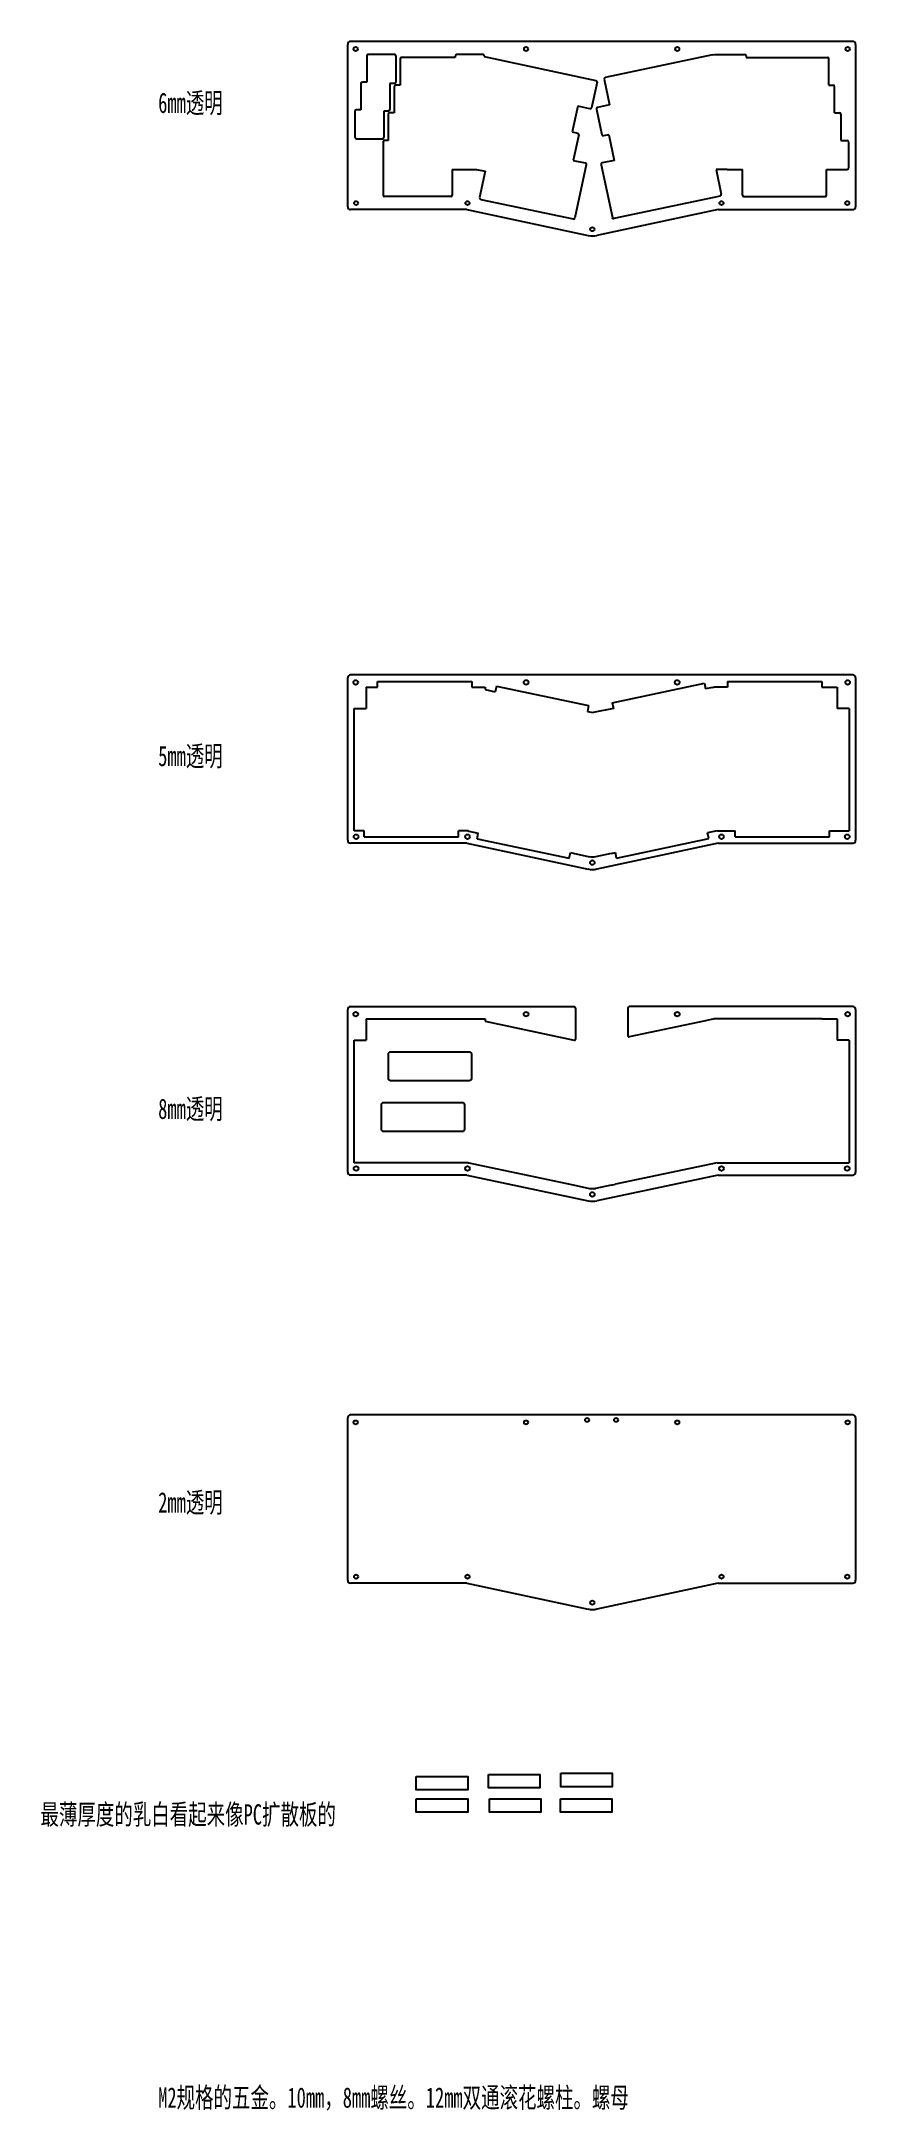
# Model space of a CAD drawing. Header units: inches. Extents: x -159 to 402, y -1597 to 4768.
# Drawn here: x -159 to 402, y -1597 to -170 of the extents above.
import ezdxf

# ---------------------------------------------------------------- set-up
doc = ezdxf.new("R2010")
doc.units = ezdxf.units.IN
doc.header["$MEASUREMENT"] = 0
doc.layers.add('尺寸线层', color=3, linetype='Continuous', lineweight=18)
doc.styles.add('标准', font='', dxfattribs={"width": 0.667})
doc.styles.get('标准').set_extended_font_data('宋体')

msp = doc.modelspace()

# ---------------------------------------------------------------- linework, layer by layer
for p, q in [((400.4, -170.2), (54.1, -170.2)), ((52.1, -284.2), (52.1, -172.2)), ((65.3, -180.2), (65.3, -198.2)), ((84.3, -179.2), (66.3, -179.2)), ((85.3, -180.2), (85.3, -198.2)), ((88.3, -182.3), (88.3, -200.4)), ((126.3, -181.3), (89.3, -181.3)), ((126.3, -180.2), (126.3, -181.3)), ((145.3, -179.2), (127.3, -179.2)), ((146.3, -180.2), (146.3, -180.7)), ((146.3, -180.7), (223.3, -197.1)), ((303.7, -179.4), (229.7, -195.1)), ((303.7, -179.4), (305.1, -179.2)), ((305.1, -179.2), (325.8, -179.2)), ((326.8, -180.2), (326.8, -181.3)), ((326.8, -181.3), (383, -181.3)), ((384, -200.4), (384, -182.3)), ((402.4, -172.2), (402.4, -284.2)), ((61.2, -199.2), (61.2, -217.3)), ((65.3, -198.2), (62.2, -198.2)), ((84.3, -199.2), (81.2, -199.2)), ((81.2, -199.2), (81.2, -217.2)), ((224.1, -198.3), (220.3, -215.9)), ((228.9, -196.3), (232.7, -214)), ((84.2, -201.4), (84.2, -219.4)), ((88.3, -200.4), (85.2, -200.4)), ((232.7, -214), (224.3, -215.7)), ((384, -200.4), (386.9, -200.4)), ((387.9, -219.4), (387.9, -201.4)), ((57.1, -218.3), (57.1, -236.3)), ((61.2, -217.3), (58.1, -217.3)), ((77.1, -218.2), (77.1, -236.3)), ((80.2, -218.2), (77.1, -218.2)), ((80.1, -220.4), (80.1, -238.4)), ((84.2, -219.4), (81.1, -219.4)), ((210.8, -214.9), (207, -232.6)), ((219.1, -216.7), (210.8, -214.9)), ((223.6, -216.9), (227.3, -234.5)), ((387.9, -219.4), (391.2, -219.4)), ((392.2, -220.4), (392.2, -238.5)), ((58.1, -237.3), (76.1, -237.3)), ((76.5, -239.4), (76.5, -276.2)), ((80.1, -238.4), (77.5, -238.4)), ((207, -232.6), (210.8, -233.4)), ((211.5, -234.6), (207.7, -252.2)), ((232.2, -234.5), (228.5, -235.3)), ((232.2, -234.5), (235.9, -252.2)), ((392.2, -238.5), (396.4, -238.5)), ((397.4, -239.5), (397.4, -257.5)), ((207.7, -252.2), (215.9, -254)), ((216.6, -255.2), (208.8, -291.9)), ((226.8, -255.2), (234.6, -291.6)), ((235.9, -252.2), (227.6, -254)), ((124.2, -258.5), (140.8, -258.5)), ((124.2, -258.5), (124.2, -276.2)), ((140.8, -258.5), (141, -258.5)), ((141, -258.5), (146.9, -259.7)), ((146.9, -259.7), (143.1, -277.9)), ((306.1, -258.5), (309.7, -275.6)), ((313.8, -258.5), (306.1, -258.5)), ((313.8, -258.5), (324.3, -258.5)), ((324.3, -276.2), (324.3, -258.5)), ((382.3, -258.5), (396.4, -258.5)), ((382.3, -276.2), (382.3, -258.5)), ((123.2, -277.2), (77.5, -277.2)), ((143.9, -279.1), (207.6, -292.6)), ((308.9, -276.8), (235.7, -292.3)), ((325.3, -277.2), (381.3, -277.2)), ((134.3, -286.2), (54.1, -286.2)), ((134.3, -286.2), (218, -304)), ((307.7, -286.2), (224, -304)), ((307.7, -286.2), (400.4, -286.2)), ((52.1, -721.1), (52.1, -609)), ((400.4, -607), (54.1, -607)), ((72.6, -615.5), (72.6, -611.5)), ((137.6, -611.5), (137.6, -615.5)), ((298.1, -612.8), (298.9, -616.7)), ((314, -611.5), (314, -615.5)), ((379, -611.5), (379, -615.5)), ((402.4, -609), (402.4, -721.1)), ((64.8, -615.5), (64.8, -630.2)), ((64.8, -615.5), (72.6, -615.5)), ((137.6, -615.5), (146.8, -615.5)), ((146.8, -615.5), (146.8, -617.2)), ((146.8, -617.2), (153.8, -618.6)), ((154.6, -614.7), (153.8, -618.6)), ((234.5, -626.3), (235.4, -630.2)), ((303.6, -615.7), (298.9, -616.7)), ((303.6, -615.7), (304.7, -615.5)), ((314, -615.5), (304.7, -615.5)), ((379, -615.5), (389.7, -615.5)), ((389.7, -615.5), (389.7, -630.2)), ((56.6, -714.6), (56.6, -630.2)), ((56.6, -630.2), (64.8, -630.2)), ((218.2, -628.2), (217.4, -632.2)), ((217.4, -632.2), (221.3, -633)), ((235.4, -630.2), (221.3, -633)), ((397.9, -630.2), (389.7, -630.2)), ((397.9, -630.2), (397.9, -714.6)), ((134.3, -723.1), (54.1, -723.1)), ((63.5, -714.6), (56.6, -714.6)), ((63.5, -718.6), (63.5, -714.6)), ((135.2, -714.6), (128.5, -714.6)), ((128.5, -718.6), (128.5, -714.6)), ((134.3, -723.1), (218, -740.9)), ((135.2, -714.6), (135.6, -714.7)), ((135.6, -714.7), (142.1, -716.1)), ((141.3, -720), (142.1, -716.1)), ((307.7, -723.1), (224, -740.9)), ((306.8, -714.6), (300.3, -716)), ((301.1, -719.9), (300.3, -716)), ((306.8, -714.6), (319.4, -714.6)), ((307.7, -723.1), (400.4, -723.1)), ((319.4, -718.6), (319.4, -714.6)), ((384.4, -714.6), (397.9, -714.6)), ((384.4, -718.6), (384.4, -714.6)), ((204.9, -733.5), (205.7, -729.6)), ((205.7, -729.6), (207.5, -730)), ((207.5, -730), (218.8, -732.4)), ((233.9, -730.1), (223.1, -732.4)), ((233.9, -730.1), (236.7, -729.5)), ((237.5, -733.4), (236.7, -729.5)), ((52.1, -949.9), (52.1, -837.8)), ((54.1, -835.8), (208.2, -835.8)), ((209.2, -836.8), (209.2, -858.2)), ((245.2, -836.8), (245.2, -855.8)), ((400.4, -835.8), (246.2, -835.8)), ((402.4, -837.8), (402.4, -949.9)), ((64.8, -844.3), (64.8, -859)), ((64.8, -844.3), (72.6, -844.3)), ((72.6, -844.3), (137.6, -844.3)), ((137.6, -844.3), (146.8, -844.3)), ((146.8, -844.3), (146.8, -845.9)), ((146.8, -845.9), (208.3, -859)), ((298.9, -845.5), (246.2, -856.6)), ((303.6, -844.5), (298.9, -845.5)), ((303.6, -844.5), (304.7, -844.3)), ((379, -844.3), (304.7, -844.3)), ((379, -844.3), (389.7, -844.3)), ((389.7, -844.3), (389.7, -859)), ((56.6, -943.4), (56.6, -859)), ((56.6, -859), (64.8, -859)), ((397.9, -859), (389.7, -859)), ((397.9, -859), (397.9, -943.4)), ((134.3, -951.9), (54.1, -951.9)), ((63.5, -943.4), (56.6, -943.4)), ((135.2, -943.4), (63.5, -943.4)), ((134.3, -951.9), (218, -969.7)), ((135.2, -943.4), (135.6, -943.5)), ((135.6, -943.5), (142.1, -944.8)), ((142.1, -944.8), (207.5, -958.7)), ((307.7, -951.9), (224, -969.7)), ((306.8, -943.4), (236.7, -958.3)), ((306.8, -943.4), (319.4, -943.4)), ((307.7, -951.9), (400.4, -951.9)), ((319.4, -943.4), (397.9, -943.4)), ((207.5, -958.7), (218.8, -961.1)), ((233.9, -958.9), (223.1, -961.1)), ((233.9, -958.9), (236.7, -958.3)), ((52.1, -1231.4), (52.1, -1119.3)), ((400.4, -1117.3), (54.1, -1117.3)), ((402.4, -1119.3), (402.4, -1231.4)), ((134.3, -1233.4), (54.1, -1233.4)), ((134.3, -1233.4), (218, -1251.2)), ((307.7, -1233.4), (224, -1251.2)), ((307.7, -1233.4), (400.4, -1233.4))]:
    msp.add_line(p, q)
at = {"color": 0}
for p, q in [((72.6, -611.5), (137.6, -611.5)), ((234.5, -626.3), (298.1, -612.8)), ((314, -611.5), (379, -611.5)), ((154.6, -614.7), (218.2, -628.2)), ((63.5, -718.6), (128.5, -718.6)), ((141.3, -720), (204.9, -733.5)), ((237.5, -733.4), (301.1, -719.9)), ((319.4, -718.6), (384.4, -718.6))]:
    msp.add_line(p, q, dxfattribs=at)
at = {"color": 7}
for p, q in [((81.7, -866.9), (135.9, -866.9)), ((135.9, -886.9), (81.7, -886.9)), ((76.9, -901.9), (131.1, -901.9)), ((131.1, -921.9), (76.9, -921.9))]:
    msp.add_line(p, q, dxfattribs=at)
for points in [[(81.7, -886.9, -0.414214), (80.2, -885.4), (80.2, -868.4, -0.414214), (81.7, -866.9)], [(135.9, -866.9, -0.414214), (137.4, -868.4), (137.4, -885.4, -0.414214), (135.9, -886.9)], [(76.9, -921.9, -0.414214), (75.4, -920.4), (75.4, -903.4, -0.414214), (76.9, -901.9)], [(131.1, -901.9, -0.414214), (132.6, -903.4), (132.6, -920.4, -0.414214), (131.1, -921.9)]]:
    msp.add_lwpolyline(points, format="xyb", dxfattribs=at)
for points in [[(99.4, -1366.6), (134.9, -1366.6), (134.9, -1375.8), (99.4, -1375.8)], [(149.1, -1365.2), (184.5, -1365.2), (184.5, -1374.4), (149.1, -1374.4)], [(199, -1364.5), (234.5, -1364.5), (234.5, -1373.7), (199, -1373.7)], [(99.4, -1382.1), (134.9, -1382.1), (134.9, -1391.2), (99.4, -1391.2)], [(149.8, -1382.1), (185.2, -1382.1), (185.2, -1391.2), (149.8, -1391.2)], [(198.8, -1382.1), (234.2, -1382.1), (234.2, -1391.2), (198.8, -1391.2)]]:
    msp.add_lwpolyline(points, close=True)
for centre, radius in [((57.6, -175.4), 1.4), ((175.1, -175.4), 1.4), ((279.4, -175.4), 1.4), ((396.9, -175.4), 1.4), ((57.9, -281.7), 1.4), ((134.7, -281.7), 1.4), ((309.9, -281.7), 1.4), ((396.6, -281.7), 1.4), ((220.8, -299.7), 1.4), ((57.6, -612.2), 1.6), ((175.1, -612.2), 1.6), ((279.4, -612.2), 1.6), ((396.9, -612.2), 1.6), ((57.9, -718.6), 1.6), ((134.7, -718.6), 1.6), ((309.9, -718.6), 1.6), ((396.6, -718.6), 1.6), ((220.8, -736.5), 1.6), ((57.6, -841), 1.6), ((175.1, -841), 1.6), ((279.4, -841), 1.6), ((396.9, -841), 1.6), ((57.9, -947.4), 1.6), ((134.7, -947.4), 1.6), ((309.9, -947.4), 1.6), ((396.6, -947.4), 1.6), ((220.8, -965.3), 1.6), ((57.6, -1122.5), 1.4), ((175.1, -1122.5), 1.4), ((217.2, -1120.8), 1.4), ((237.2, -1120.8), 1.4), ((279.4, -1122.5), 1.4), ((396.9, -1122.5), 1.4), ((57.9, -1228.9), 1.4), ((134.7, -1228.9), 1.4), ((309.9, -1228.9), 1.4), ((396.6, -1228.9), 1.4), ((220.8, -1246.8), 1.4)]:
    msp.add_circle(centre, radius)
for centre, radius, start, end in [((54.1, -172.2), 2, 90, 180), ((400.4, -172.2), 2, 0, 90), ((66.3, -180.2), 1, 90, 180), ((84.3, -180.2), 1, 0.0002, 90), ((89.3, -182.3), 1, 90, 180), ((127.3, -180.2), 1, 90, 180.0002), ((145.3, -180.2), 1, 359.9971, 90), ((325.8, -180.2), 1, 0, 90), ((383, -182.3), 1, 0, 90), ((62.2, -199.2), 1, 90, 179.8697), ((84.3, -198.2), 1, 270.0002, 0), ((223.1, -198.1), 1.01, 348.3267, 77.6733), ((230, -196.1), 1.05, 104.5439, 189.4561), ((85.2, -201.4), 1, 90, 179.9976), ((386.9, -201.4), 1, 0, 90), ((58.1, -218.3), 1, 90, 179.8683), ((81.1, -220.4), 1, 90, 179.9721), ((80.2, -217.2), 1, 270, 0), ((219.3, -215.6), 1.05, 260.5001, 345.4999), ((224.5, -216.7), 0.933, 97.6944, 196.3056), ((391.2, -220.4), 1, 0, 90), ((58.1, -236.3), 1, 180, 270.0341), ((76.1, -236.3), 1, 269.9941, 0), ((77.5, -239.4), 1, 90, 180), ((210.5, -234.4), 1.02, 349.3581, 77.2473), ((228.3, -234.3), 1.04, 194.1858, 279.8142), ((396.4, -239.5), 1, 0, 90), ((215.7, -254.9), 0.994, 347.6255, 78.3745), ((227.8, -255), 0.995, 101.7121, 192.2879), ((396.4, -257.5), 1, 270, 0), ((54.1, -284.2), 2, 180, 270), ((77.5, -276.2), 1, 180, 270), ((123.2, -276.2), 1, 270, 0), ((144.1, -278.1), 1.03, 169.4238, 256.5762), ((308.7, -275.7), 1.07, 285.5477, 8.4523), ((325.3, -276.2), 1, 180, 270), ((381.3, -276.2), 1, 270, 0), ((400.4, -284.2), 2, 270, 0), ((207.8, -291.6), 1.06, 261.1392, 344.8608), ((235.6, -291.3), 1.06, 195.2983, 278.7017), ((221, -291.1), 13.2, 256.8456, 283.1544), ((54.1, -609), 2, 90, 180), ((400.4, -609), 2, 0, 90), ((54.1, -721.1), 2, 180, 270), ((400.4, -721.1), 2, 270, 0), ((221, -728), 13.2, 256.8456, 283.1544), ((221, -718.2), 14.3, 261.3341, 278.6659), ((54.1, -837.8), 2, 90, 180), ((208.2, -836.8), 1, 0, 90), ((246.2, -836.8), 1, 90, 180), ((400.4, -837.8), 2, 0, 90), ((246, -855.8), 0.812, 180, 281.8493), ((208.4, -858.2), 0.81, 258, 0), ((54.1, -949.9), 2, 180, 270), ((400.4, -949.9), 2, 270, 0), ((221, -956.8), 13.2, 256.8456, 283.1544), ((221, -947), 14.3, 261.3341, 278.6659), ((54.1, -1119.3), 2, 90, 180), ((400.4, -1119.3), 2, 0, 90), ((54.1, -1231.4), 2, 180, 270), ((400.4, -1231.4), 2, 270, 0), ((221, -1238.3), 13.2, 256.8456, 283.1544)]:
    msp.add_arc(centre, radius, start, end)

# ---------------------------------------------------------------- texts
at = {"layer": '尺寸线层', "color": 3, "true_color": 0x00ff00, "char_height": 14, "attachment_point": 7, "line_spacing_factor": 1.15057, "style": '标准'}
for s, insert, width in [('6mm透明', (-78.6, -221.2), 73.361), ('5mm透明', (-78.6, -671.6), 73.361), ('8mm透明', (-78.6, -914.9), 73.361), ('2mm透明', (-78.6, -1186.3), 73.361), ('最薄厚度的乳白看起来像PC扩散板的', (-159.8, -1401.5), 205.082), ('M2规格的五金。10mm，8mm螺丝。12mm双通滚花螺柱。螺母', (-78.6, -1597.1), 792.794)]:
    msp.add_mtext(s, dxfattribs=dict(at, insert=insert, width=width))

doc.saveas('drawing.dxf')
